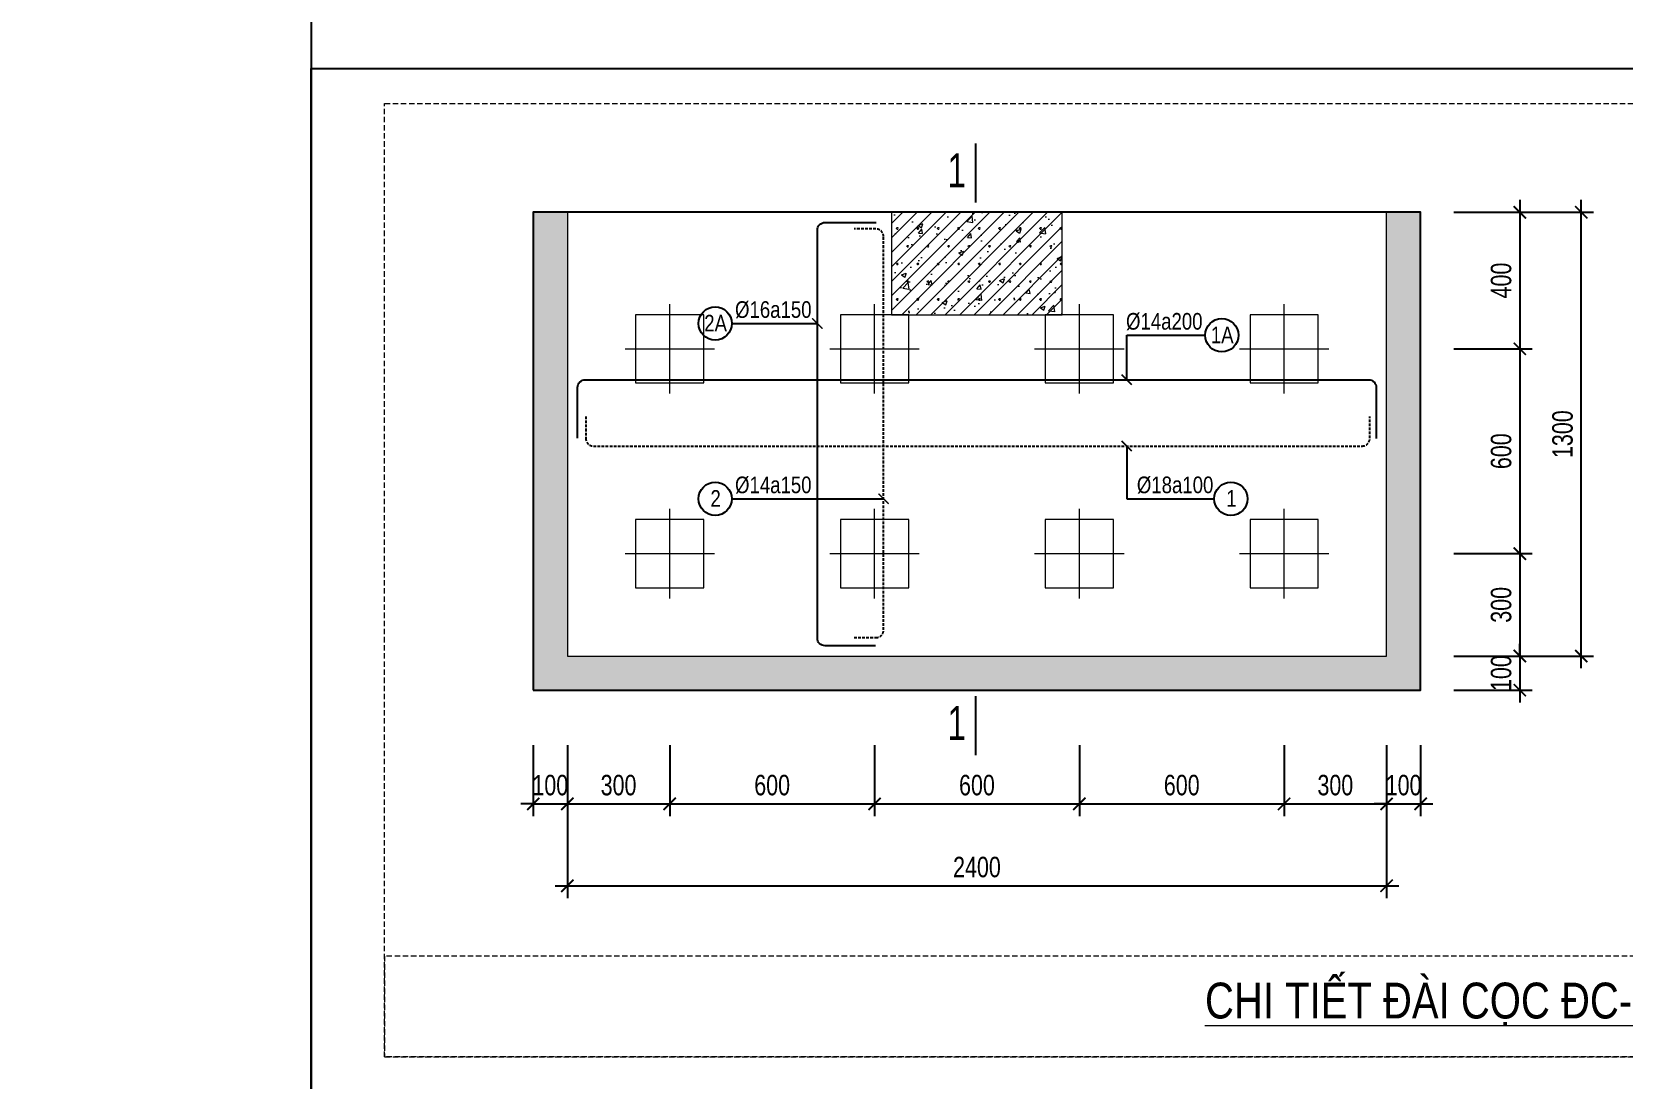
# Model space of a CAD drawing. Extents: x -165145 to 691808, y -202842 to 311040.
# Drawn here: x 289761 to 294424, y 66011 to 69079 of the extents above; entities that cross this region are included whole.
import ezdxf
from ezdxf.enums import TextEntityAlignment as Align

# ---------------------------------------------------------------- set-up
doc = ezdxf.new("R2010")
doc.units = 0
doc.header["$LTSCALE"] = 10
doc.header["$MEASUREMENT"] = 0
for name, pattern in [('CENTER', [2, 1.25, -0.25, 0.25, -0.25]), ('HIDDEN', [2.3807, 1.587, -0.7937]), ('ketcau-1', [2, 1, 1])]:
    doc.linetypes.add(name, pattern=pattern)
doc.layers.get('0').update_dxf_attribs({"linetype": 'CONTINUOUS'})
doc.layers.get('Defpoints').update_dxf_attribs({"color": 5, "linetype": 'CONTINUOUS'})
for name, color, linetype, lineweight in [('coc 20', 6, 'CONTINUOUS', 20), ('GE_KC_DIM', 1, 'CONTINUOUS', 20), ('GE_KC_HATCH', 250, 'CONTINUOUS', 20), ('GE_KC_NETKHUAT', 9, 'HIDDEN', 20), ('GE_KC_NETTHAY', 2, 'CONTINUOUS', 20), ('GE_KC_TEXT', 4, 'CONTINUOUS', 20), ('KC-TEXT', 4, 'CONTINUOUS', 20), ('TEXT', 4, 'CONTINUOUS', 20)]:
    doc.layers.add(name, color=color, linetype=linetype, lineweight=lineweight)
for name, color, linetype in [('GE_KC_CHI', 1, 'CONTINUOUS'), ('HATCH', 179, 'CONTINUOUS'), ('REBAR', 6, 'CONTINUOUS'), ('Steel-', 6, 'CONTINUOUS')]:
    doc.layers.add(name, color=color, linetype=linetype)
doc.styles.add('GE_KC-Arial', font='arial.ttf', dxfattribs={"width": 0.75})
doc.styles.add('GE_KC_TEXT', font='arial.ttf', dxfattribs={"width": 0.8})
doc.styles.add('Khungten', font='')
doc.styles.add('VNCC-Arial', font='arial.ttf', dxfattribs={"width": 0.8})
doc.styles.get('Khungten').set_extended_font_data('.VnArialH')
doc.dimstyles.new('GE_KC_DIM30', dxfattribs={"dimscale": 30, "dimtxt": 2, "dimasz": 1.2, "dimexe": 1.2, "dimexo": 0, "dimgap": 0.8, "dimtad": 1, "dimdec": 0, "dimzin": 1, "dimdsep": 46, "dimtxsty": 'GE_KC-Arial', "dimblk": 'ARCHTICK', "dimcen": 1.2, "dimdle": 1.2, "dimclrd": 1, "dimclre": 1, "dimclrt": 4, "dimadec": 0, "dimazin": 0, "dimtfac": 1, "dimtdec": 0, "dimtix": 1, "dimtmove": 2, "dimatfit": 3, "dimfxl": 0.15, "dimtvp": 0.833333, "dimtolj": 1, "dimtzin": 0, "dimarcsym": 0})

# ---------------------------------------------------------------- blocks, each defined once
blk = doc.blocks.new('coc20')
at = {"layer": 'coc 20', "color": 5, "linetype": 'CENTER', "ltscale": 0.5}
for p, q in [((8443.749, -16701.522), (8443.749, -16698.901)), ((8442.438, -16700.212), (8445.059, -16700.212))]:
    blk.add_line(p, q, dxfattribs=at)
at = {"layer": 'coc 20', "color": 0, "linetype": 'HIDDEN'}
blk.add_lwpolyline([(8442.749, -16701.212), (8444.749, -16701.212), (8444.749, -16699.212), (8442.749, -16699.212)], close=True, dxfattribs=at)
blk = doc.blocks.new('_ArchTick')
at = {"color": 0, "linetype": 'ByBlock', "const_width": 0.15}
blk.add_lwpolyline([(-0.5, -0.5), (0.5, 0.5)], dxfattribs=at)
blk = doc.blocks.new('*D1339')
at = {"layer": 'Defpoints', "color": 0, "transparency": 16777216}
for p in [(291230.4, 66989.5), (291330.4, 66989.5), (291330.4, 66817.7)]:
    blk.add_point(p, dxfattribs=at)
at = {"layer": 'GE_KC_DIM', "color": 1, "lineweight": -2, "transparency": 16777216}
for p, q in [((291230.4, 66989.5), (291230.4, 66781.7)), ((291330.4, 66989.5), (291330.4, 66781.7)), ((291230.4, 66817.7), (291194.4, 66817.7)), ((291230.4, 66817.7), (291330.4, 66817.7)), ((291330.4, 66817.7), (291366.4, 66817.7))]:
    blk.add_line(p, q, dxfattribs=at)
at = {"layer": 'GE_KC_DIM', "color": 1, "lineweight": -2, "transparency": 16777216, "xscale": 36, "yscale": 36, "zscale": 36}
blk.add_blockref('_ArchTick', (291230.4, 66817.7), dxfattribs=at)
at = {"layer": 'GE_KC_DIM', "color": 1, "lineweight": -2, "transparency": 16777216, "xscale": 36, "yscale": 36, "zscale": 36, "rotation": 180}
blk.add_blockref('_ArchTick', (291330.4, 66817.7), dxfattribs=at)
at = {"layer": 'GE_KC_DIM', "color": 4, "transparency": 16777216, "insert": (291280.4, 66872.3), "char_height": 60, "attachment_point": 5, "style": 'GE_KC-Arial'}
blk.add_mtext('\\A1;100', dxfattribs=at)
blk = doc.blocks.new('*D1340')
at = {"layer": 'Defpoints', "color": 0, "transparency": 16777216}
for p in [(291330.4, 66989.5), (291630.4, 66989.5), (291630.4, 66817.7)]:
    blk.add_point(p, dxfattribs=at)
at = {"layer": 'GE_KC_DIM', "color": 1, "lineweight": -2, "transparency": 16777216}
for p, q in [((291330.4, 66989.5), (291330.4, 66781.7)), ((291630.4, 66989.5), (291630.4, 66781.7)), ((291294.4, 66817.7), (291666.4, 66817.7))]:
    blk.add_line(p, q, dxfattribs=at)
at = {"layer": 'GE_KC_DIM', "color": 1, "lineweight": -2, "transparency": 16777216, "xscale": 36, "yscale": 36, "zscale": 36, "rotation": 180}
blk.add_blockref('_ArchTick', (291330.4, 66817.7), dxfattribs=at)
at = {"layer": 'GE_KC_DIM', "color": 1, "lineweight": -2, "transparency": 16777216, "xscale": 36, "yscale": 36, "zscale": 36}
blk.add_blockref('_ArchTick', (291630.4, 66817.7), dxfattribs=at)
at = {"layer": 'GE_KC_DIM', "color": 4, "transparency": 16777216, "insert": (291480.4, 66872.3), "char_height": 60, "attachment_point": 5, "style": 'GE_KC-Arial'}
blk.add_mtext('\\A1;300', dxfattribs=at)
blk = doc.blocks.new('*D1341')
at = {"layer": 'Defpoints', "color": 0, "transparency": 16777216}
for p in [(291630.4, 66989.5), (292230.4, 66989.5), (292230.4, 66817.7)]:
    blk.add_point(p, dxfattribs=at)
at = {"layer": 'GE_KC_DIM', "color": 1, "lineweight": -2, "transparency": 16777216}
for p, q in [((291630.4, 66989.5), (291630.4, 66781.7)), ((292230.4, 66989.5), (292230.4, 66781.7)), ((291594.4, 66817.7), (292266.4, 66817.7))]:
    blk.add_line(p, q, dxfattribs=at)
at = {"layer": 'GE_KC_DIM', "color": 1, "lineweight": -2, "transparency": 16777216, "xscale": 36, "yscale": 36, "zscale": 36, "rotation": 180}
blk.add_blockref('_ArchTick', (291630.4, 66817.7), dxfattribs=at)
at = {"layer": 'GE_KC_DIM', "color": 1, "lineweight": -2, "transparency": 16777216, "xscale": 36, "yscale": 36, "zscale": 36}
blk.add_blockref('_ArchTick', (292230.4, 66817.7), dxfattribs=at)
at = {"layer": 'GE_KC_DIM', "color": 4, "transparency": 16777216, "insert": (291930.4, 66872.3), "char_height": 60, "attachment_point": 5, "style": 'GE_KC-Arial'}
blk.add_mtext('\\A1;600', dxfattribs=at)
blk = doc.blocks.new('*D1342')
at = {"layer": 'Defpoints', "color": 0, "transparency": 16777216}
for p in [(292230.4, 66989.5), (292830.4, 66989.5), (292830.4, 66817.7)]:
    blk.add_point(p, dxfattribs=at)
at = {"layer": 'GE_KC_DIM', "color": 1, "lineweight": -2, "transparency": 16777216}
for p, q in [((292230.4, 66989.5), (292230.4, 66781.7)), ((292830.4, 66989.5), (292830.4, 66781.7)), ((292194.4, 66817.7), (292866.4, 66817.7))]:
    blk.add_line(p, q, dxfattribs=at)
at = {"layer": 'GE_KC_DIM', "color": 1, "lineweight": -2, "transparency": 16777216, "xscale": 36, "yscale": 36, "zscale": 36, "rotation": 180}
blk.add_blockref('_ArchTick', (292230.4, 66817.7), dxfattribs=at)
at = {"layer": 'GE_KC_DIM', "color": 1, "lineweight": -2, "transparency": 16777216, "xscale": 36, "yscale": 36, "zscale": 36}
blk.add_blockref('_ArchTick', (292830.4, 66817.7), dxfattribs=at)
at = {"layer": 'GE_KC_DIM', "color": 4, "transparency": 16777216, "insert": (292530.4, 66872.3), "char_height": 60, "attachment_point": 5, "style": 'GE_KC-Arial'}
blk.add_mtext('\\A1;600', dxfattribs=at)
blk = doc.blocks.new('*D1343')
at = {"layer": 'Defpoints', "color": 0, "transparency": 16777216}
for p in [(292830.4, 66989.5), (293430.4, 66989.5), (293430.4, 66817.7)]:
    blk.add_point(p, dxfattribs=at)
at = {"layer": 'GE_KC_DIM', "color": 1, "lineweight": -2, "transparency": 16777216}
for p, q in [((292830.4, 66989.5), (292830.4, 66781.7)), ((293430.4, 66989.5), (293430.4, 66781.7)), ((292794.4, 66817.7), (293466.4, 66817.7))]:
    blk.add_line(p, q, dxfattribs=at)
at = {"layer": 'GE_KC_DIM', "color": 1, "lineweight": -2, "transparency": 16777216, "xscale": 36, "yscale": 36, "zscale": 36, "rotation": 180}
blk.add_blockref('_ArchTick', (292830.4, 66817.7), dxfattribs=at)
at = {"layer": 'GE_KC_DIM', "color": 1, "lineweight": -2, "transparency": 16777216, "xscale": 36, "yscale": 36, "zscale": 36}
blk.add_blockref('_ArchTick', (293430.4, 66817.7), dxfattribs=at)
at = {"layer": 'GE_KC_DIM', "color": 4, "transparency": 16777216, "insert": (293130.4, 66872.3), "char_height": 60, "attachment_point": 5, "style": 'GE_KC-Arial'}
blk.add_mtext('\\A1;600', dxfattribs=at)
blk = doc.blocks.new('*D1344')
at = {"layer": 'Defpoints', "color": 0, "transparency": 16777216}
for p in [(293430.4, 66989.5), (293730.4, 66989.5), (293730.4, 66817.7)]:
    blk.add_point(p, dxfattribs=at)
at = {"layer": 'GE_KC_DIM', "color": 1, "lineweight": -2, "transparency": 16777216}
for p, q in [((293430.4, 66989.5), (293430.4, 66781.7)), ((293730.4, 66989.5), (293730.4, 66781.7)), ((293394.4, 66817.7), (293766.4, 66817.7))]:
    blk.add_line(p, q, dxfattribs=at)
at = {"layer": 'GE_KC_DIM', "color": 1, "lineweight": -2, "transparency": 16777216, "xscale": 36, "yscale": 36, "zscale": 36, "rotation": 180}
blk.add_blockref('_ArchTick', (293430.4, 66817.7), dxfattribs=at)
at = {"layer": 'GE_KC_DIM', "color": 1, "lineweight": -2, "transparency": 16777216, "xscale": 36, "yscale": 36, "zscale": 36}
blk.add_blockref('_ArchTick', (293730.4, 66817.7), dxfattribs=at)
at = {"layer": 'GE_KC_DIM', "color": 4, "transparency": 16777216, "insert": (293580.4, 66872.3), "char_height": 60, "attachment_point": 5, "style": 'GE_KC-Arial'}
blk.add_mtext('\\A1;300', dxfattribs=at)
blk = doc.blocks.new('*D1345')
at = {"layer": 'Defpoints', "color": 0, "transparency": 16777216}
for p in [(293730.4, 66989.5), (293830.4, 66989.5), (293830.4, 66817.7)]:
    blk.add_point(p, dxfattribs=at)
at = {"layer": 'GE_KC_DIM', "color": 1, "lineweight": -2, "transparency": 16777216}
for p, q in [((293730.4, 66989.5), (293730.4, 66781.7)), ((293830.4, 66989.5), (293830.4, 66781.7)), ((293730.4, 66817.7), (293694.4, 66817.7)), ((293730.4, 66817.7), (293830.4, 66817.7)), ((293830.4, 66817.7), (293866.4, 66817.7))]:
    blk.add_line(p, q, dxfattribs=at)
at = {"layer": 'GE_KC_DIM', "color": 1, "lineweight": -2, "transparency": 16777216, "xscale": 36, "yscale": 36, "zscale": 36}
blk.add_blockref('_ArchTick', (293730.4, 66817.7), dxfattribs=at)
at = {"layer": 'GE_KC_DIM', "color": 1, "lineweight": -2, "transparency": 16777216, "xscale": 36, "yscale": 36, "zscale": 36, "rotation": 180}
blk.add_blockref('_ArchTick', (293830.4, 66817.7), dxfattribs=at)
at = {"layer": 'GE_KC_DIM', "color": 4, "transparency": 16777216, "insert": (293780.4, 66872.3), "char_height": 60, "attachment_point": 5, "style": 'GE_KC-Arial'}
blk.add_mtext('\\A1;100', dxfattribs=at)
blk = doc.blocks.new('*D1346')
at = {"layer": 'Defpoints', "color": 0, "transparency": 16777216}
for p in [(293927.3, 68550.8), (293927.3, 68150.8), (294120.9, 68150.8)]:
    blk.add_point(p, dxfattribs=at)
at = {"layer": 'GE_KC_DIM', "color": 1, "lineweight": -2, "transparency": 16777216}
for p, q in [((294120.9, 68586.8), (294120.9, 68114.8)), ((293927.3, 68550.8), (294156.9, 68550.8)), ((293927.3, 68150.8), (294156.9, 68150.8))]:
    blk.add_line(p, q, dxfattribs=at)
at = {"layer": 'GE_KC_DIM', "color": 1, "lineweight": -2, "transparency": 16777216, "xscale": 36, "yscale": 36, "zscale": 36}
for p, rotation in [((294120.9, 68550.8), 90), ((294120.9, 68150.8), 270)]:
    blk.add_blockref('_ArchTick', p, dxfattribs=dict(at, rotation=rotation))
at = {"layer": 'GE_KC_DIM', "color": 4, "transparency": 16777216, "insert": (294066.3, 68350.8), "char_height": 60, "attachment_point": 5, "rotation": 90, "style": 'GE_KC-Arial'}
blk.add_mtext('\\A1;400', dxfattribs=at)
blk = doc.blocks.new('*D1347')
at = {"layer": 'Defpoints', "color": 0, "transparency": 16777216}
for p in [(293927.3, 68150.8), (293927.3, 67550.8), (294120.9, 67550.8)]:
    blk.add_point(p, dxfattribs=at)
at = {"layer": 'GE_KC_DIM', "color": 1, "lineweight": -2, "transparency": 16777216}
for p, q in [((294120.9, 68186.8), (294120.9, 67514.8)), ((293927.3, 68150.8), (294156.9, 68150.8)), ((293927.3, 67550.8), (294156.9, 67550.8))]:
    blk.add_line(p, q, dxfattribs=at)
at = {"layer": 'GE_KC_DIM', "color": 1, "lineweight": -2, "transparency": 16777216, "xscale": 36, "yscale": 36, "zscale": 36}
for p, rotation in [((294120.9, 68150.8), 90), ((294120.9, 67550.8), 270)]:
    blk.add_blockref('_ArchTick', p, dxfattribs=dict(at, rotation=rotation))
at = {"layer": 'GE_KC_DIM', "color": 4, "transparency": 16777216, "insert": (294066.3, 67850.8), "char_height": 60, "attachment_point": 5, "rotation": 90, "style": 'GE_KC-Arial'}
blk.add_mtext('\\A1;600', dxfattribs=at)
blk = doc.blocks.new('*D1348')
at = {"layer": 'Defpoints', "color": 0, "transparency": 16777216}
for p in [(293927.3, 67550.8), (293927.3, 67250.8), (294120.9, 67250.8)]:
    blk.add_point(p, dxfattribs=at)
at = {"layer": 'GE_KC_DIM', "color": 1, "lineweight": -2, "transparency": 16777216}
for p, q in [((294120.9, 67586.8), (294120.9, 67214.8)), ((293927.3, 67550.8), (294156.9, 67550.8)), ((293927.3, 67250.8), (294156.9, 67250.8))]:
    blk.add_line(p, q, dxfattribs=at)
at = {"layer": 'GE_KC_DIM', "color": 1, "lineweight": -2, "transparency": 16777216, "xscale": 36, "yscale": 36, "zscale": 36}
for p, rotation in [((294120.9, 67550.8), 90), ((294120.9, 67250.8), 270)]:
    blk.add_blockref('_ArchTick', p, dxfattribs=dict(at, rotation=rotation))
at = {"layer": 'GE_KC_DIM', "color": 4, "transparency": 16777216, "insert": (294066.3, 67400.8), "char_height": 60, "attachment_point": 5, "rotation": 90, "style": 'GE_KC-Arial'}
blk.add_mtext('\\A1;300', dxfattribs=at)
blk = doc.blocks.new('*D1349')
at = {"layer": 'Defpoints', "color": 0, "transparency": 16777216}
for p in [(293927.3, 67250.8), (293927.3, 67150.8), (294120.9, 67150.8)]:
    blk.add_point(p, dxfattribs=at)
at = {"layer": 'GE_KC_DIM', "color": 1, "lineweight": -2, "transparency": 16777216}
for p, q in [((294120.9, 67250.8), (294120.9, 67286.8)), ((293927.3, 67250.8), (294156.9, 67250.8)), ((294120.9, 67250.8), (294120.9, 67150.8)), ((293927.3, 67150.8), (294156.9, 67150.8)), ((294120.9, 67150.8), (294120.9, 67114.8))]:
    blk.add_line(p, q, dxfattribs=at)
at = {"layer": 'GE_KC_DIM', "color": 1, "lineweight": -2, "transparency": 16777216, "xscale": 36, "yscale": 36, "zscale": 36}
for p, rotation in [((294120.9, 67250.8), 270), ((294120.9, 67150.8), 90)]:
    blk.add_blockref('_ArchTick', p, dxfattribs=dict(at, rotation=rotation))
at = {"layer": 'GE_KC_DIM', "color": 4, "transparency": 16777216, "insert": (294066.3, 67200.8), "char_height": 60, "attachment_point": 5, "rotation": 90, "style": 'GE_KC-Arial'}
blk.add_mtext('\\A1;100', dxfattribs=at)
blk = doc.blocks.new('*D1350')
at = {"layer": 'Defpoints', "color": 0, "transparency": 16777216}
for p in [(293927.3, 68550.8), (294300.9, 68550.8), (293927.3, 67250.8)]:
    blk.add_point(p, dxfattribs=at)
at = {"layer": 'GE_KC_DIM', "color": 1, "lineweight": -2, "transparency": 16777216}
for p, q in [((294300.9, 67214.8), (294300.9, 68586.8)), ((293927.3, 68550.8), (294336.9, 68550.8)), ((293927.3, 67250.8), (294336.9, 67250.8))]:
    blk.add_line(p, q, dxfattribs=at)
at = {"layer": 'GE_KC_DIM', "color": 1, "lineweight": -2, "transparency": 16777216, "xscale": 36, "yscale": 36, "zscale": 36}
for p, rotation in [((294300.9, 68550.8), 90), ((294300.9, 67250.8), 270)]:
    blk.add_blockref('_ArchTick', p, dxfattribs=dict(at, rotation=rotation))
at = {"layer": 'GE_KC_DIM', "color": 4, "transparency": 16777216, "insert": (294246.3, 67900.8), "char_height": 60, "attachment_point": 5, "rotation": 90, "style": 'GE_KC-Arial'}
blk.add_mtext('\\A1;1300', dxfattribs=at)
blk = doc.blocks.new('*D1817')
at = {"layer": 'Defpoints', "color": 0, "transparency": 16777216}
for p in [(291330.4, 66989.5), (293730.4, 66989.5), (293730.4, 66577.7)]:
    blk.add_point(p, dxfattribs=at)
at = {"layer": 'GE_KC_DIM', "color": 1, "lineweight": -2, "transparency": 16777216}
for p, q in [((291330.4, 66989.5), (291330.4, 66541.7)), ((293730.4, 66989.5), (293730.4, 66541.7)), ((291294.4, 66577.7), (293766.4, 66577.7))]:
    blk.add_line(p, q, dxfattribs=at)
at = {"layer": 'GE_KC_DIM', "color": 1, "lineweight": -2, "transparency": 16777216, "xscale": 36, "yscale": 36, "zscale": 36, "rotation": 180}
blk.add_blockref('_ArchTick', (291330.4, 66577.7), dxfattribs=at)
at = {"layer": 'GE_KC_DIM', "color": 1, "lineweight": -2, "transparency": 16777216, "xscale": 36, "yscale": 36, "zscale": 36}
blk.add_blockref('_ArchTick', (293730.4, 66577.7), dxfattribs=at)
at = {"layer": 'GE_KC_DIM', "color": 4, "transparency": 16777216, "insert": (292530.4, 66632.3), "char_height": 60, "attachment_point": 5, "style": 'GE_KC-Arial'}
blk.add_mtext('\\A1;2400', dxfattribs=at)

msp = doc.modelspace()

# ---------------------------------------------------------------- hatches: boundary and pattern name
at = {"layer": 'GE_KC_HATCH', "linetype": 'ketcau-1'}
h = msp.add_hatch(dxfattribs=at)
h.set_pattern_fill('BETONG', color=256, scale=20, style=0, pattern_type=2)
h.set_pattern_definition([(0, (-1074.17, 1211.27), (0, 103.92305), [2.5, -57.5]), (0, (-1074.17, 1215.6), (0, 103.92305), [2.5, -57.5]), (120, (-1074.17, 1211.27), (-90, -51.961524), [2.5, -57.5]), (120, (-1070.42, 1213.44), (-90, -51.961524), [2.5, -57.5]), (0, (-1044.17, 1263.23), (0, 103.92305), [2.5, -57.5]), (0, (-1044.17, 1267.56), (0, 103.92305), [2.5, -57.5]), (120, (-1044.17, 1263.23), (-90, -51.961524), [2.5, -57.5]), (120, (-1040.42, 1265.4), (-90, -51.961524), [2.5, -57.5]), (60, (-1071.67, 1211.27), (-90, 51.961524), [2.5, -57.5]), (60, (-1075.42, 1213.44), (-90, 51.961524), [2.5, -57.5]), (60, (-1041.67, 1159.31), (-90, 51.961524), [2.5, -57.5]), (60, (-1045.42, 1161.48), (-90, 51.961524), [2.5, -57.5]), (45, (-1074.17, 1211.273), (-21.2132034, 21.2132034), []), (50, (-1074.17, 1211.27), (143.452037, -12.550427), [15, -165]), (355, (-1074.17, 1211.27), (-27.75027, 150.43843), [12, -132]), (100.4514, (-1062.21, 1210.23), (115.701876, 137.88791), [12.74804, -140.22842]), (46.1842, (-1074.17, 1251.27), (213.44821, -33.1038), [22.5, -247.5]), (96.6356, (-1056.38, 1248.51), (186.93254, 194.82357), [19.12206, -210.3426]), (351.1842, (-1074.17, 1251.27), (186.93239, 194.82372), [18, -198]), (21, (-1054.17, 1241.27), (119.38141, -80.52378), [15, -165]), (326, (-1054.17, 1241.27), (48.663066, 145.03001), [12, -132]), (71.4514, (-1044.22, 1234.56), (168.044526, 64.5061), [12.74804, -140.22842]), (37.5, (-1074.17, 1211.273), (2.431971, 66.578771), [0, -130.4, 0, -134, 0, -132.5]), (7.5, (-1074.17, 1211.27), (52.613907, 78.882342), [0, -76.4, 0, -127.4, 0, -50.5]), (327.5, (-1118.77, 1211.273), (106.764487, -4.510974), [0, -50, 0, -156, 0, -207]), (317.5, (-1138.77, 1211.27), (116.637234, 20.020996), [0, -65, 0, -103.6, 0, -147])])
h.paths.add_polyline_path([(292780.3902, 68550.84602), (292280.3902, 68550.84602), (292280.3902, 68250.84602), (292780.3902, 68250.84602)])
at = {"layer": 'HATCH'}
h = msp.add_hatch(dxfattribs=at)
h.set_pattern_fill('AR-CONC', color=256, scale=10, style=0)
h.set_pattern_definition([(50, (0, 181.493), (71.726018, -6.275213), [7.5, -82.5]), (355, (0, 181.49), (-13.875133, 75.219213), [6, -66]), (100.451444, (5.98, 180.97), (57.850885, 68.943999), [6.37402, -70.114211]), (46.1842, (0, 201.49), (106.724133, -16.551928), [11.25, -123.75]), (96.635635, (8.89, 200.11), (93.466195, 97.41186), [9.561034, -105.171376]), (351.184164, (0, 201.49), (93.466195, 97.41186), [9, -99]), (21, (10, 196.493), (59.690705, -40.261889), [7.5, -82.5]), (326, (10, 196.49), (24.331533, 72.515005), [6, -66]), (71.451445, (14.974, 193.14), (84.022238, 32.253115), [6.374019, -70.114211]), (37.5, (0, 181.493), (1.2159855, 33.2893854), [0, -65.2, 0, -67, 0, -66.25]), (7.5, (0, 181.493), (26.3069537, 39.441171), [0, -38.2, 0, -63.7, 0, -25.25]), (327.5, (-22.3, 181.493), (53.3822436, -2.2554872), [0, -25, 0, -78, 0, -103.5]), (317.5, (-32.3, 181.493), (58.318617, 10.010498), [0, -32.5, 0, -51.8, 0, -73.5])])
h.paths.add_polyline_path([(293830.3902, 67150.84749), (293830.3902, 68550.84749), (293730.3902, 68550.84749), (293730.3902, 67250.84749), (291330.3902, 67250.84749), (291330.3902, 68550.84749), (291230.3902, 68550.84749), (291230.3902, 67150.84749)])

# ---------------------------------------------------------------- linework, layer by layer
at = {"layer": 'Defpoints'}
for points in [[(264704.62104, 84039.32784), (290579.62104, 84039.32784), (290579.62104, 62514.32784), (264704.62104, 62514.32784)], [(290579.62104, 68971.82784), (298342.12104, 68971.82784), (298342.12104, 62514.32784), (290579.62104, 62514.32784)]]:
    msp.add_lwpolyline(points, close=True, dxfattribs=at)
at = {"layer": 'GE_KC_CHI', "linetype": 'Continuous'}
for p, q in [((291812.29485, 68225.08838), (292062.7924, 68225.08838)), ((292969.11209, 68060.26387), (292969.11209, 68190.60074)), ((292969.11209, 68190.60074), (293199.04082, 68190.60074)), ((292969.11209, 67866.07447), (292969.11209, 67711.46286)), ((291812.29485, 67711.46286), (292256.9818, 67711.46286)), ((292969.11209, 67711.46286), (293225.8292, 67711.46286))]:
    msp.add_line(p, q, dxfattribs=at)
at = {"layer": 'GE_KC_CHI', "linetype": 'Continuous', "const_width": 4.6}
for points in [[(292047.7924, 68240.08838), (292077.7924, 68210.08838)], [(292954.11209, 67881.07447), (292984.11209, 67851.07447)], [(292241.9818, 67726.46286), (292271.9818, 67696.46286)]]:
    msp.add_lwpolyline(points, dxfattribs=at)
at = {"layer": 'GE_KC_CHI', "linetype": 'Continuous'}
for centre in [(291763.54485, 68225.08838), (293247.79082, 68190.60074), (291763.54485, 67711.46286), (293274.5792, 67711.46286)]:
    msp.add_circle(centre, 48.75, dxfattribs=at)
at = {"layer": 'GE_KC_NETKHUAT'}
for points in [[(290795.01884, 68869.04815), (298149.11056, 68869.04815), (298149.11056, 66076.59981), (290795.01884, 66076.59981)], [(290795.01884, 66076.59981), (298149.11056, 66076.59981), (298149.11056, 66371.62591), (290795.01884, 66371.62591)]]:
    msp.add_lwpolyline(points, close=True, dxfattribs=at)
at = {"layer": 'GE_KC_NETTHAY'}
msp.add_lwpolyline([(291330.3902, 67250.84749), (293730.3902, 67250.84749), (293730.3902, 68550.84749), (291330.3902, 68550.84749)], close=True, dxfattribs=at)
at = {"layer": 'GE_KC_NETTHAY', "linetype": 'Continuous'}
msp.add_lwpolyline([(292780.3902, 68550.84602), (292280.3902, 68550.84602), (292280.3902, 68250.84602), (292780.3902, 68250.84602)], close=True, dxfattribs=at)
at = {"layer": 'HATCH'}
msp.add_lwpolyline([(291230.3902, 67150.84749), (293830.3902, 67150.84749), (293830.3902, 68550.84749), (291230.3902, 68550.84749)], close=True, dxfattribs=at)
at = {"layer": 'REBAR', "linetype": 'Continuous', "ltscale": 0.5}
for points in [[(292233.57984, 67280.84749), (292085.2924, 67280.84749, -0.4142135624), (292062.7924, 67303.34749), (292062.7924, 68498.34602, -0.4142135624), (292085.2924, 68520.84602), (292235.17721, 68520.84602)], [(291360.3902, 67889.47643), (291360.3902, 68037.76387, -0.4142135624), (291382.8902, 68060.26387), (293677.8902, 68060.26387, -0.4142135624), (293700.3902, 68037.76387), (293700.3902, 67887.87907)]]:
    msp.add_lwpolyline(points, format="xyb", dxfattribs=at)
at = {"layer": 'REBAR', "linetype": 'HIDDEN', "ltscale": 0.5}
for points in [[(292170.35664, 67304.72467), (292234.4818, 67304.72467, 0.4142135624), (292256.9818, 67327.22467), (292256.9818, 68479.45787, 0.4142135624), (292234.4818, 68501.95787), (292170.35664, 68501.95787)], [(291384.26738, 67952.69963), (291384.26738, 67888.57447, 0.4142135624), (291406.76738, 67866.07447), (293659.00205, 67866.07447, 0.4142135624), (293681.50205, 67888.57447), (293681.50205, 67952.69963)]]:
    msp.add_lwpolyline(points, format="xyb", dxfattribs=at)
at = {"layer": 'Steel-'}
for p, q in [((292526.10565, 68751.8873), (292526.10565, 68578.99223)), ((292526.10565, 67132.87616), (292526.10565, 66959.98109))]:
    msp.add_line(p, q, dxfattribs=at)
at = {"layer": 'TEXT', "color": 8, "const_width": 4.6}
msp.add_lwpolyline([(292954.11209, 68075.26387), (292984.11209, 68045.26387)], dxfattribs=at)

# ---------------------------------------------------------------- block references
at = {"layer": 'coc 20', "color": 250, "xscale": 100, "yscale": 100, "zscale": 100}
for p in [(-552744.50116, 1738172.03314), (-552144.50116, 1738172.03314), (-551544.50116, 1738172.03314), (-550944.50116, 1738172.03314), (-552744.50116, 1737572.03314), (-552144.50116, 1737572.03314), (-551544.50116, 1737572.03314), (-550944.50116, 1737572.03314)]:
    msp.add_blockref('coc20', p, dxfattribs=at)

# ---------------------------------------------------------------- texts
at = {"layer": 'GE_KC_TEXT', "style": 'GE_KC_TEXT', "width": 0.8}
for s, p in [('%%C16a150', (291821.66361, 68241.49776)), ('%%C14a200', (292967.1458, 68207.01011)), ('%%C14a150', (291821.66361, 67727.87223)), ('%%C18a100', (292998.90114, 67727.87223))]:
    msp.add_text(s, height=48.75, dxfattribs=at).set_placement(p)
at = {"layer": 'GE_KC_TEXT', "color": 4, "style": 'GE_KC_TEXT', "width": 0.8}
for s, p in [('2A', (291764.72906, 68201.63487)), ('1A', (293248.97503, 68167.14722)), ('2', (291764.72906, 67688.00934)), ('1', (293275.76341, 67688.00934))]:
    msp.add_text(s, height=48.75, dxfattribs=at).set_placement(p, align=Align.CENTER)
at = {"layer": 'KC-TEXT', "linetype": 'Continuous', "style": 'Khungten', "width": 0.7}
for p in [(292471.23965, 68673.58238), (292471.23965, 67054.57123)]:
    msp.add_text('1', height=100, dxfattribs=at).set_placement(p, align=Align.MIDDLE_CENTER)
at = {"layer": 'TEXT', "style": 'VNCC-Arial', "width": 0.8}
msp.add_text('%%UCHI TIẾT ĐÀI CỌC ĐC-01 (SL:08)', height=105, dxfattribs=at).set_placement((294098.20415, 66189.00191), align=Align.CENTER)

# ---------------------------------------------------------------- dimensions: what is measured, and where the dimension line sits
at = {"layer": 'GE_KC_DIM'}
for base, p1, p2, picture, middle in [((294120.94024, 68150.84749), (293927.32333, 68550.84749), (293927.32333, 68150.84749), '*D1346', (294066.30586, 68350.84749)), ((294300.94024, 68550.84749), (293927.32333, 67250.84749), (293927.32333, 68550.84749), '*D1350', (294246.2854, 67900.84749)), ((294120.94024, 67550.84749), (293927.32333, 68150.84749), (293927.32333, 67550.84749), '*D1347', (294066.30586, 67850.84749)), ((294120.94024, 67250.84749), (293927.32333, 67550.84749), (293927.32333, 67250.84749), '*D1348', (294066.2854, 67400.84749)), ((294120.94024, 67150.84749), (293927.32333, 67250.84749), (293927.32333, 67150.84749), '*D1349', (294066.30586, 67200.84749))]:
    dim = msp.add_linear_dim(base=base, p1=p1, p2=p2, angle=90, dimstyle='GE_KC_DIM30', dxfattribs=at)
    dim.commit()
    dim.dimension.update_dxf_attribs({"geometry": picture, "text_midpoint": middle})
for base, p1, p2, picture, middle in [((291330.3902, 66817.68994), (291230.3902, 66989.45827), (291330.3902, 66989.45827), '*D1339', (291280.3902, 66872.32432)), ((291630.3902, 66817.68994), (291330.3902, 66989.45827), (291630.3902, 66989.45827), '*D1340', (291480.3902, 66872.34479)), ((293730.3902, 66577.68994), (291330.3902, 66989.45827), (293730.3902, 66989.45827), '*D1817', (292530.3902, 66632.32432)), ((292230.3902, 66817.68994), (291630.3902, 66989.45827), (292230.3902, 66989.45827), '*D1341', (291930.3902, 66872.32432)), ((292830.3902, 66817.68994), (292230.3902, 66989.45827), (292830.3902, 66989.45827), '*D1342', (292530.3902, 66872.32432)), ((293430.3902, 66817.68994), (292830.3902, 66989.45827), (293430.3902, 66989.45827), '*D1343', (293130.3902, 66872.32432)), ((293730.3902, 66817.68994), (293430.3902, 66989.45827), (293730.3902, 66989.45827), '*D1344', (293580.3902, 66872.34479)), ((293830.3902, 66817.68994), (293730.3902, 66989.45827), (293830.3902, 66989.45827), '*D1345', (293780.3902, 66872.32432))]:
    dim = msp.add_linear_dim(base=base, p1=p1, p2=p2, dimstyle='GE_KC_DIM30', dxfattribs=at)
    dim.commit()
    dim.dimension.update_dxf_attribs({"geometry": picture, "text_midpoint": middle})

doc.saveas('drawing.dxf')
